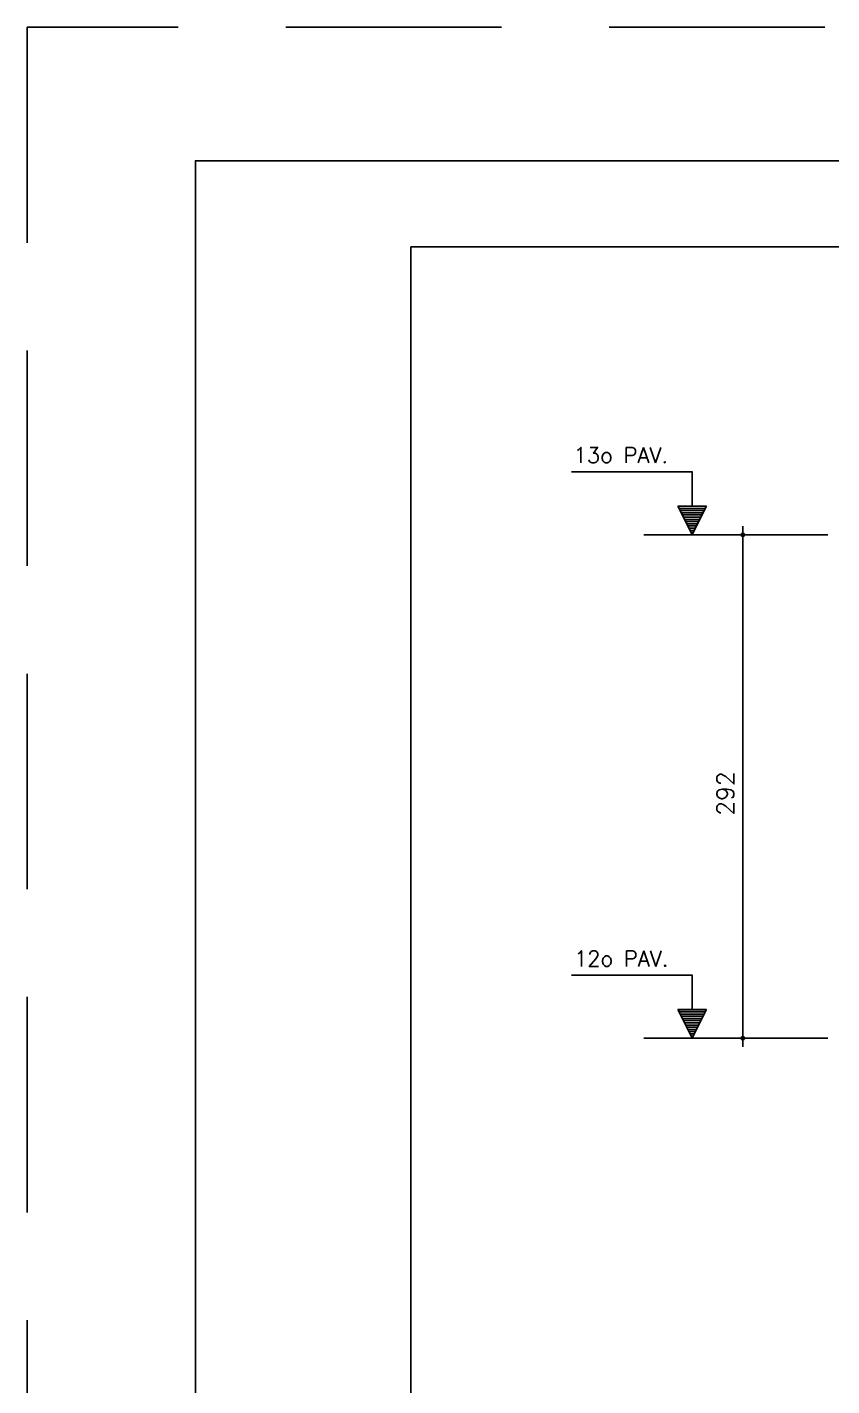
# Model space of a CAD drawing. Extents: x -1.9 to 86, y -1.6 to 60.9.
# Drawn here: x -1.95 to 7.38, y 45.18 to 60.95 of the extents above; entities that cross this region are included whole.
import ezdxf

# ---------------------------------------------------------------- set-up
doc = ezdxf.new("R2010")
doc.units = 0
doc.header["$MEASUREMENT"] = 0
doc.linetypes.add('HIDDEN', pattern=[0.375, 0.25, -0.125])
doc.layers.get('0').update_dxf_attribs({"linetype": 'CONTINUOUS'})
doc.layers.get('Defpoints').update_dxf_attribs({"linetype": 'CONTINUOUS'})
for name, color, linetype in [('ARQ_FOLHA', 7, 'CONTINUOUS'), ('PENA_01', 1, 'CONTINUOUS'), ('PENA_02', 2, 'CONTINUOUS'), ('PENA_03', 3, 'CONTINUOUS')]:
    doc.layers.add(name, color=color, linetype=linetype)
doc.styles.get("Standard").update_dxf_attribs({"font": 'ROMANS.SHX'})

# ---------------------------------------------------------------- blocks, each defined once
blk = doc.blocks.new('FOLHA A1 - 841 X 594')
at = {"layer": 'ARQ_FOLHA', "color": 1}
for points in [[(-841, 0), (0, 0), (0, 594), (-841, 594)], [(-816, 10), (-10, 10), (-10, 584), (-816, 584)]]:
    blk.add_lwpolyline(points, close=True, dxfattribs=at)
at = {"layer": 'Defpoints', "color": 8, "linetype": 'HIDDEN', "ltscale": 100}
blk.add_lwpolyline([(-860.5, 609.5), (-860.5, -15.5), (19.5, -15.5), (19.5, 609.5)], close=True, dxfattribs=at)
blk = doc.blocks.new('*U24')
blk.add_blockref('FOLHA A1 - 841 X 594', (0, 0))

msp = doc.modelspace()

# ---------------------------------------------------------------- linework, layer by layer
at = {"layer": 'PENA_01', "linetype": 'Continuous'}
for p, q in [((5.201872, 55.056255), (7.332735, 55.056255)), ((5.201872, 49.216255), (7.332735, 49.216255))]:
    msp.add_line(p, q, dxfattribs=at)
at = {"layer": 'PENA_02', "linetype": 'Continuous'}
for centre, radius in [((6.348017, 55.056255), 0.02), ((6.348017, 55.056255), 0.01), ((6.348017, 49.216255), 0.02), ((6.348017, 49.216255), 0.01)]:
    msp.add_circle(centre, radius, dxfattribs=at)
at = {"layer": 'PENA_03', "linetype": 'Continuous'}
for p, q in [((5.76087, 55.788121), (4.36087, 55.788121)), ((5.76087, 55.388121), (5.76087, 55.788121)), ((5.76227, 55.388121), (5.76227, 55.789521)), ((5.76157, 55.056255), (5.595637, 55.388121)), ((5.595637, 55.388121), (5.76087, 55.388121)), ((5.76157, 55.059378), (5.597893, 55.38673)), ((5.925246, 55.38673), (5.597893, 55.38673)), ((5.914739, 55.362593), (5.608401, 55.362593)), ((5.901975, 55.337065), (5.621165, 55.337065)), ((5.927503, 55.388121), (5.76157, 55.056255)), ((5.925246, 55.386731), (5.76157, 55.059377)), ((5.76227, 55.388121), (5.927503, 55.388121)), ((5.889211, 55.311537), (5.633929, 55.311537)), ((5.876446, 55.286009), (5.646693, 55.286009)), ((5.863682, 55.26048), (5.659457, 55.26048)), ((5.850918, 55.234952), (5.672221, 55.234952)), ((5.838154, 55.209424), (5.684985, 55.209424)), ((5.82539, 55.183896), (5.697749, 55.183896)), ((5.812626, 55.158368), (5.710513, 55.158368)), ((5.799862, 55.13284), (5.723277, 55.13284)), ((5.787098, 55.107311), (5.736041, 55.107311)), ((5.774334, 55.081783), (5.748806, 55.081783)), ((6.348017, 49.115723), (6.348017, 55.156255)), ((5.76087, 49.948121), (4.36087, 49.948121)), ((5.76087, 49.548121), (5.76087, 49.948121)), ((5.76227, 49.548121), (5.76227, 49.949521)), ((5.76157, 49.216255), (5.595637, 49.548121)), ((5.595637, 49.548121), (5.76087, 49.548121)), ((5.76157, 49.219378), (5.597893, 49.54673)), ((5.925246, 49.54673), (5.597893, 49.54673)), ((5.914739, 49.522593), (5.608401, 49.522593)), ((5.901975, 49.497065), (5.621165, 49.497065)), ((5.927503, 49.548121), (5.76157, 49.216255)), ((5.925246, 49.546731), (5.76157, 49.219377)), ((5.76227, 49.548121), (5.927503, 49.548121)), ((5.889211, 49.471537), (5.633929, 49.471537)), ((5.876446, 49.446009), (5.646693, 49.446009)), ((5.863682, 49.42048), (5.659457, 49.42048)), ((5.850918, 49.394952), (5.672221, 49.394952)), ((5.838154, 49.369424), (5.684985, 49.369424)), ((5.82539, 49.343896), (5.697749, 49.343896)), ((5.812626, 49.318368), (5.710513, 49.318368)), ((5.799862, 49.29284), (5.723277, 49.29284)), ((5.787098, 49.267311), (5.736041, 49.267311)), ((5.774334, 49.241783), (5.748806, 49.241783))]:
    msp.add_line(p, q, dxfattribs=at)

# ---------------------------------------------------------------- block references
at = {"xscale": 0.09999999999999938, "yscale": 0.09999999999999938, "zscale": 0.09999999999999938}
msp.add_blockref('*U24', (84.1, -0.004999), dxfattribs=at)

# ---------------------------------------------------------------- texts
at = {"layer": 'PENA_03', "linetype": 'Continuous'}
for s, p in [('13o PAV.', (4.386577, 55.889994)), ('12o PAV.', (4.391142, 50.049994))]:
    msp.add_text(s, height=0.18, dxfattribs=at).set_placement(p)
msp.add_text('292', height=0.2, rotation=90, dxfattribs=at).set_placement((6.245713, 51.797653))

doc.saveas('drawing.dxf')
